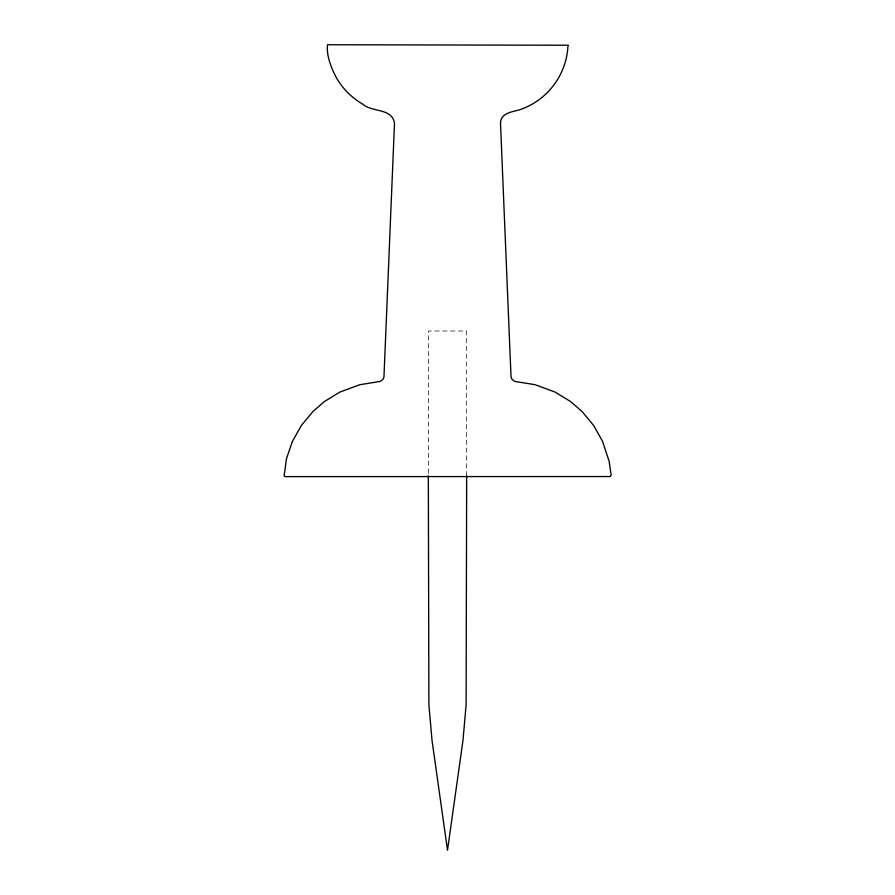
<?xml version="1.0" encoding="UTF-8"?>
<svg xmlns="http://www.w3.org/2000/svg" width="895" height="895" viewBox="0 0 895 895"><rect width="100%" height="100%" fill="white"/><g stroke="black" fill="none" stroke-linecap="round" stroke-linejoin="round"><path stroke-width="0.67" stroke-dasharray="4.47 3.36" d="M466.664 475.905L466.664 331.016L428.336 331.016L428.336 475.905"/><path stroke-width="1.34" d="M466.664 475.905L466.116 704.768L462.995 740.254L447.5 850.25L432.005 740.254L428.884 704.768L428.336 475.905M567.967 45.242C567.307 63.489 559.23 81.322 545.972 93.885C538.801 100.721 530.187 106.035 520.856 109.38C513.059 112.065 500.697 112.233 500.506 123.297L511.045 377.175L512.119 379.435L514.748 381.415L535.176 384.716L555.09 392.077L570.618 401.575L582.074 411.521L593.687 425.539L602.592 441.414L609.193 461.585L611.14 475.111L610.189 476.543L285.27 476.621L284.095 475.995L286.489 458.632L292.408 441.414L301.313 425.539L312.926 411.521L324.382 401.575L339.91 392.077L359.824 384.716L380.252 381.415L382.881 379.435L383.955 377.175L394.494 123.297C392.323 107.803 372.163 112.647 362.598 104.033C351.545 97.678 342.282 88.292 336.061 77.171C331.128 67.572 326.205 55.255 327.548 44.75L567.967 45.242"/></g></svg>
